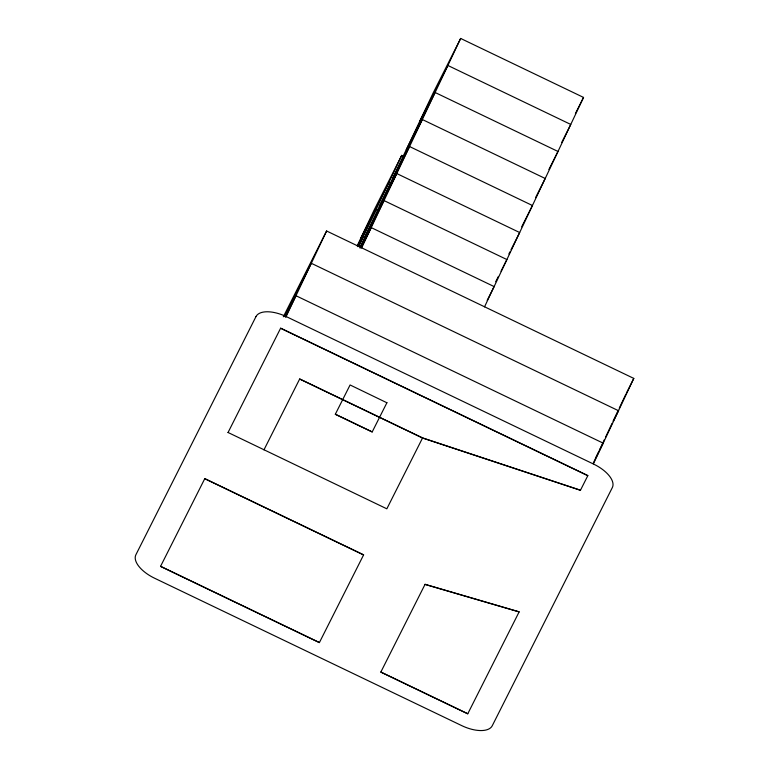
<?xml version="1.0" encoding="UTF-8"?>
<svg xmlns="http://www.w3.org/2000/svg" width="769" height="769" viewBox="0 0 769 769"><rect width="100%" height="100%" fill="white"/><g stroke="black" fill="none" stroke-linecap="round" stroke-linejoin="round"><path stroke-width="1.15" d="M285.712 317.462L326.594 230.988L633.791 378.406L593.428 463.803M357.287 245.59L374.051 210.206L401.706 155.376L403.86 156.405M358.594 246.58L401.706 155.376M360.123 247.032L433.082 93.136L460.66 38.45L583.536 97.423L484.537 306.85M361.661 247.878L460.66 38.45M593.216 463.284L598.32 452.48M599.339 450.317L604.453 439.503M605.472 437.34L612.114 423.286M613.143 421.124L618.247 410.319M619.266 408.156L625.908 394.103M283.338 316.77L326.594 230.988M284.443 316.597L311.32 263.296L618.516 410.723L613.258 421.162M285.732 316.069L295.988 295.729L603.184 443.155L595.821 457.766M227.999 432.601L280.656 328.152L587.862 475.578L580.441 490.305L422.537 438.022L299.66 379.05M360.642 238.505L388.931 182.397L391.085 183.435M419.663 121.444L447.885 65.471L570.761 124.443L561.716 142.39M357.402 246.618L376.156 209.418L378.31 210.456M406.243 149.744L435.11 92.491L557.986 151.464L548.903 169.488M358.537 246.042L363.381 236.439L365.535 237.477M392.824 178.043L422.335 119.522L545.211 178.485L535.56 197.643M379.405 206.342L409.56 146.543L532.446 205.515L521.67 226.874M365.986 234.651L396.785 173.563L519.671 232.536L511.02 249.685M360.036 248.156L384.019 200.584L506.896 259.557L501.032 271.188M361.084 247.762L371.244 227.614L494.121 286.577L487.171 300.371M263.959 449.855L299.708 378.934L422.585 437.907L580.489 490.199M386.951 402.648L372.158 431.995L335.294 414.308L350.087 384.961L386.894 402.764M575.423 113.504L583.536 97.423M508.867 253.962L509.943 251.828M495.707 281.752L498.37 276.465M422.585 437.907L386.836 508.818L228.057 432.486M626.427 393.026L633.791 378.406M425.026 584.43L519.113 611.932M280.608 328.267L587.804 475.694M335.351 414.193L372.215 431.88M204.746 478.722L363.583 554.949M160.586 566.301L319.423 642.528M380.857 672.01L467.783 713.728M255.981 316.588L135.902 554.737A27.261 13.092 25.3 0 0 154.588 578.221L461.784 725.648A27.261 13.092 25.3 0 0 492.256 725.744L612.326 487.594A27.261 13.092 25.3 0 0 593.649 464.111L286.452 316.684A27.261 13.092 25.3 0 0 255.981 316.588M204.804 478.606L160.529 566.417L319.366 642.634L363.631 554.834L204.804 478.606M425.074 584.315L380.809 672.125L467.735 713.843L519.171 611.816L425.074 584.315"/></g></svg>
